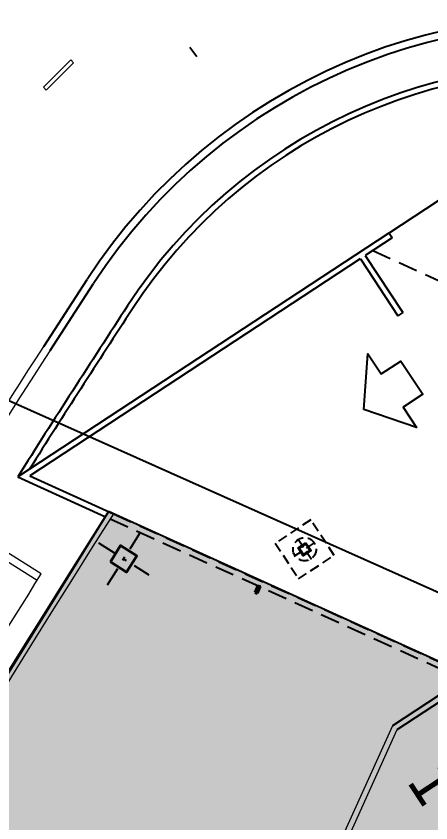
# Model space of a CAD drawing. Header units: metres. Extents: x 2 to 659295185, y -28 to 1124222152.
# Drawn here: x 655479.52 to 655490.27, y 1126789.94 to 1126810.81 of the extents above; entities that cross this region are included whole.
import ezdxf

# ---------------------------------------------------------------- set-up
doc = ezdxf.new("R2010")
doc.units = ezdxf.units.M
doc.header["$MEASUREMENT"] = 0
for name, pattern in [('CCSM_XREF_ESTRUCTURA15$0$DASHDOT', [1, 0.5, -0.25, 0, -0.25]), ('CONTINUA', [0]), ('DASHDOT', [1, 0.5, -0.25, 0, -0.25]), ('DASHED', [0.75, 0.5, -0.25]), ('DASHED2', [9.525, 6.35, -3.175]), ('HIDDEN', [0.375, 0.25, -0.125]), ('XREF VIALIDAD PORTONES Y ACCESOS 15-07-12LIMPIO$0$CONTINUA', [0]), ('XREF VIALIDAD PORTONES Y ACCESOS 15-07-12LIMPIO$0$DASHED2', [0.375, 0.25, -0.125])]:
    doc.linetypes.add(name, pattern=pattern)
doc.layers.get('0').update_dxf_attribs({"linetype": 'CONTINUOUS'})
for name, color, linetype in [('A-PARED', 2, 'CONTINUA'), ('A-PROYECCIONES', 5, 'DASHED'), ('A-VISTA 4', 8, 'CONTINUOUS'), ('columnas', 3, 'CONTINUOUS'), ('E-eje columna', 9, 'CCSM_XREF_ESTRUCTURA15$0$DASHDOT'), ('LINDERO DE PARCELA', 7, 'DASHED2'), ('Parcelas', 140, 'CONTINUOUS'), ('XREF VIALIDAD PORTONES Y ACCESOS 15-07-12LIMPIO$0$ACOT', 7, 'CONTINUOUS'), ('XREF VIALIDAD PORTONES Y ACCESOS 15-07-12LIMPIO$0$LINDERO DE PARCELA', 7, 'XREF VIALIDAD PORTONES Y ACCESOS 15-07-12LIMPIO$0$DASHED2')]:
    doc.layers.add(name, color=color, linetype=linetype)
for name, color, linetype, lineweight in [('CCSM_C1_CUERPO A$0$A-PARED', 2, 'CONTINUOUS', 0), ('E-CA-COLUMNA', 2, 'CONTINUOUS', 35), ('LOCALES ASIGNADOS', 41, 'DASHDOT', 0), ('T', 14, 'CONTINUOUS', 35), ('XREF VIALIDAD PORTONES Y ACCESOS 15-07-12LIMPIO$0$A_PINTURA DE PISO', 12, 'CONTINUOUS', 5), ('XREF VIALIDAD PORTONES Y ACCESOS 15-07-12LIMPIO$0$BROCAL', 9, 'CONTINUOUS', 5)]:
    doc.layers.add(name, color=color, linetype=linetype, lineweight=lineweight)
doc.styles.add('SIGO', font='arial.ttf', dxfattribs={"width": 0.9})

# ---------------------------------------------------------------- blocks, each defined once
blk = doc.blocks.new('CCSM_COLUMNA REC')
blk.add_lwpolyline([(-0.25, -0.25), (0.25, -0.25), (0.25, 0.25), (-0.25, 0.25)], close=True)
at = {"layer": 'E-eje columna'}
for p, q in [((0, -0.789), (0, 0.789)), ((-0.774, 0), (0.774, 0))]:
    blk.add_line(p, q, dxfattribs=at)
blk = doc.blocks.new('445')
at = {"color": 12, "linetype": 'HIDDEN'}
for p, q in [((12.821, 72.679), (12.479, 72.138)), ((12.921, 72.237), (12.38, 72.579))]:
    blk.add_line(p, q, dxfattribs=at)
at = {"layer": 'columnas', "linetype": 'CONTINUA', "ltscale": 0.5}
blk.add_lwpolyline([(12.485, 72.371), (12.613, 72.574), (12.816, 72.446), (12.688, 72.243)], close=True, dxfattribs=at)
at = {"layer": 'columnas', "color": 12, "linetype": 'CONTINUA', "ltscale": 0.5}
blk.add_lwpolyline([(12.512, 72.377), (12.619, 72.546), (12.788, 72.439), (12.681, 72.27)], close=True, dxfattribs=at)

msp = doc.modelspace()

# ---------------------------------------------------------------- hatches: boundary and pattern name
at = {"layer": 'LOCALES ASIGNADOS'}
msp.add_hatch(color=256, dxfattribs=at).paths.add_polyline_path([(655552.0475, 1126766.2036), (655481.9173, 1126797.9895), (655477.5131, 1126790.9099), (655473.5315, 1126784.2823), (655468.8767, 1126776.1437), (655463.5388, 1126766.3475), (655461.3917, 1126762.2727), (655460.3726, 1126760.2599), (655457.5102, 1126754.5906), (655453.7975, 1126746.8941), (655450.9417, 1126740.6836), (655446.1355, 1126729.7442), (655441.9098, 1126719.3699), (655440.9385, 1126716.7924), (655462.8638, 1126708.3455), (655463.9885, 1126701.2842), (655471.536, 1126655.2372), (655553.5835, 1126668.8883), (655553.0078, 1126672.4046), (655567.0451, 1126674.7032)])

# ---------------------------------------------------------------- linework, layer by layer
at = {"color": 6}
msp.add_lwpolyline([(655488.5263, 1126800.6334), (655488.6372, 1126802.0735), (655488.9814, 1126801.5509), (655489.4898, 1126801.8858), (655490.0573, 1126801.0243), (655489.5489, 1126800.6894), (655489.8932, 1126800.1669)], close=True, dxfattribs=at)
msp.add_lwpolyline([(655471.6126, 1126655.25), (655553.5834, 1126668.8883), (655553.0076, 1126672.4046), (655567.045, 1126674.7031), (655552.0473, 1126766.2035), (655481.9172, 1126797.9895), (655477.5129, 1126790.9098), (655473.5313, 1126784.2823), (655468.8766, 1126776.1437), (655463.5386, 1126766.3474), (655461.3916, 1126762.2726), (655460.3725, 1126760.2599), (655457.5101, 1126754.5906), (655453.7973, 1126746.8941), (655450.9415, 1126740.6836), (655446.1353, 1126729.7441), (655441.9096, 1126719.3698), (655434.3244, 1126698.7954), (655428.6842, 1126681.1389), (655469.2363, 1126669.8084), (655471.5359, 1126655.2372), (655471.6126, 1126655.2498)])
for centre, radius, start, end in [((655493.9292, 1126795.8076), 13.75, 82.87692, 146.90574), ((655493.9292, 1126795.8076), 13.6, 83.62227, 146.90574), ((655846.3934, 1126566.0894), 434.4653, 146.905737, 147.599443), ((655846.3934, 1126566.0894), 434.3153, 146.905737, 147.55566)]:
    msp.add_arc(centre, radius, start, end)
at = {"layer": 'A-PARED'}
for p, q in [((655489.1785, 1126805.1969), (655479.5644, 1126798.8912)), ((655489.2608, 1126805.0715), (655488.5653, 1126804.6153)), ((655489.2608, 1126805.0715), (655489.1785, 1126805.1969)), ((655488.5653, 1126804.6153), (655489.5374, 1126803.1396)), ((655488.4326, 1126804.5283), (655479.8746, 1126798.9152)), ((655488.44, 1126804.5328), (655489.4121, 1126803.0571)), ((655489.5374, 1126803.1396), (655489.4072, 1126803.0538)), ((655479.5644, 1126798.8912), (655481.8233, 1126797.867)), ((655479.8746, 1126798.9152), (655482.0424, 1126797.9324)), ((655489.277, 1126792.4537), (655494.2479, 1126795.722)), ((655489.3957, 1126792.3522), (655494.3304, 1126795.5967))]:
    msp.add_line(p, q, dxfattribs=at)
at = {"layer": 'A-PARED', "color": 12, "linetype": 'HIDDEN'}
msp.add_lwpolyline([(655486.234, 1126797.1732), (655486.8383, 1126796.2541), (655487.7574, 1126796.8584), (655487.1531, 1126797.7775)], close=True, dxfattribs=at)
msp.add_circle((655486.9957, 1126797.0158), 0.3, dxfattribs=at)
at = {"layer": 'A-PROYECCIONES'}
for p, q in [((655488.7591, 1126804.7425), (655536.8601, 1126782.8679)), ((655482.0424, 1126797.9324), (655528.0477, 1126777.075))]:
    msp.add_line(p, q, dxfattribs=at)
msp.add_lwpolyline([(655481.9613, 1126797.8045), (655524.724, 1126778.4172)], dxfattribs=at)
at = {"layer": 'CCSM_C1_CUERPO A$0$A-PARED', "lineweight": 5}
for p, q in [((655486.9946, 1126787.4193), (655489.277, 1126792.4537)), ((655487.0484, 1126787.1748), (655489.3957, 1126792.3522))]:
    msp.add_line(p, q, dxfattribs=at)
for radius, start in [(466.1962, 147.600118), (466.3462, 147.621322)]:
    msp.add_arc((655875.6654, 1126548.1328), radius, start, 155.41887, dxfattribs=at)
at = {"layer": 'LINDERO DE PARCELA', "linetype": 'CONTINUA', "ltscale": 0.5}
msp.add_line((655489.1785, 1126805.1969), (655495.6342, 1126809.4515), dxfattribs=at)
at = {"layer": 'Parcelas', "lineweight": -3}
msp.add_lwpolyline([(655583, 1126591), (655553, 1126768), (655479, 1126801), (655471, 1126786), (655456, 1126797), (655420, 1126705)], dxfattribs=at)
at = {"layer": 'T'}
for p, q in [((655485.7877, 1126796.075), (655485.7067, 1126795.899)), ((655485.8437, 1126796.049), (655485.7627, 1126795.873)), ((655485.7878, 1126796.0752), (655485.8438, 1126796.0492)), ((655485.7067, 1126795.899), (655485.7627, 1126795.873))]:
    msp.add_line(p, q, dxfattribs=at)
at = {"layer": 'XREF VIALIDAD PORTONES Y ACCESOS 15-07-12LIMPIO$0$A_PINTURA DE PISO', "ltscale": 0.1}
msp.add_lwpolyline([(655480.2341, 1126808.9669), (655480.3048, 1126808.8961), (655481.0128, 1126809.6023), (655480.9422, 1126809.6731)], close=True, dxfattribs=at)
at = {"layer": 'XREF VIALIDAD PORTONES Y ACCESOS 15-07-12LIMPIO$0$ACOT', "ltscale": 0.1}
msp.add_line((655484.2064, 1126809.756), (655484.0239, 1126809.9941), dxfattribs=at)
at = {"layer": 'XREF VIALIDAD PORTONES Y ACCESOS 15-07-12LIMPIO$0$BROCAL', "ltscale": 0.1}
for points in [[(655422.4966, 1126673.8599, -0.0086775), (655425.1961, 1126682.3746, -0.0577359), (655467.7146, 1126781.6121, -0.0138606), (655480.2382, 1126802.264)], [(655422.6882, 1126673.8028, -0.0086809), (655425.3868, 1126682.3142, -0.0577379), (655467.8883, 1126781.5129, -0.0138577), (655480.4035, 1126802.1512, -0.000191), (655480.4065, 1126802.1554, -0.000191)], [(655470.1056, 1126779.5631, -0.0104942), (655480.1744, 1126796.3778), (655478.3118, 1126797.5466)], [(655480.0681, 1126796.2084), (655478.3751, 1126797.2708, 0.010211), (655468.4493, 1126780.6807)]]:
    msp.add_lwpolyline(points, format="xyb", dxfattribs=at)
at = {"layer": 'XREF VIALIDAD PORTONES Y ACCESOS 15-07-12LIMPIO$0$LINDERO DE PARCELA', "linetype": 'XREF VIALIDAD PORTONES Y ACCESOS 15-07-12LIMPIO$0$CONTINUA', "ltscale": 0.1}
for p, q in [((655480.2382, 1126802.264), (655481.3626, 1126803.9979)), ((655480.4065, 1126802.1554), (655481.5302, 1126803.8887))]:
    msp.add_line(p, q, dxfattribs=at)
for radius in [15, 14.8]:
    msp.add_arc((655493.9292, 1126795.8076), radius, 79.19592, 146.90574, dxfattribs=at)

# ---------------------------------------------------------------- block references
at = {"rotation": 245.6153499094328}
msp.add_blockref('445', (655426.2694, 1126838.4321), dxfattribs=at)
at = {"layer": 'E-CA-COLUMNA', "rotation": 327.7143794191664}
msp.add_blockref('CCSM_COLUMNA REC', (655482.3086, 1126796.7666), dxfattribs=at)

# ---------------------------------------------------------------- texts
at = {"layer": 'A-VISTA 4', "style": 'SIGO', "width": 0.9}
msp.add_text('1', height=1.2, rotation=303.32017, dxfattribs=at).set_placement((655489.6272, 1126790.9996))

doc.saveas('drawing.dxf')
